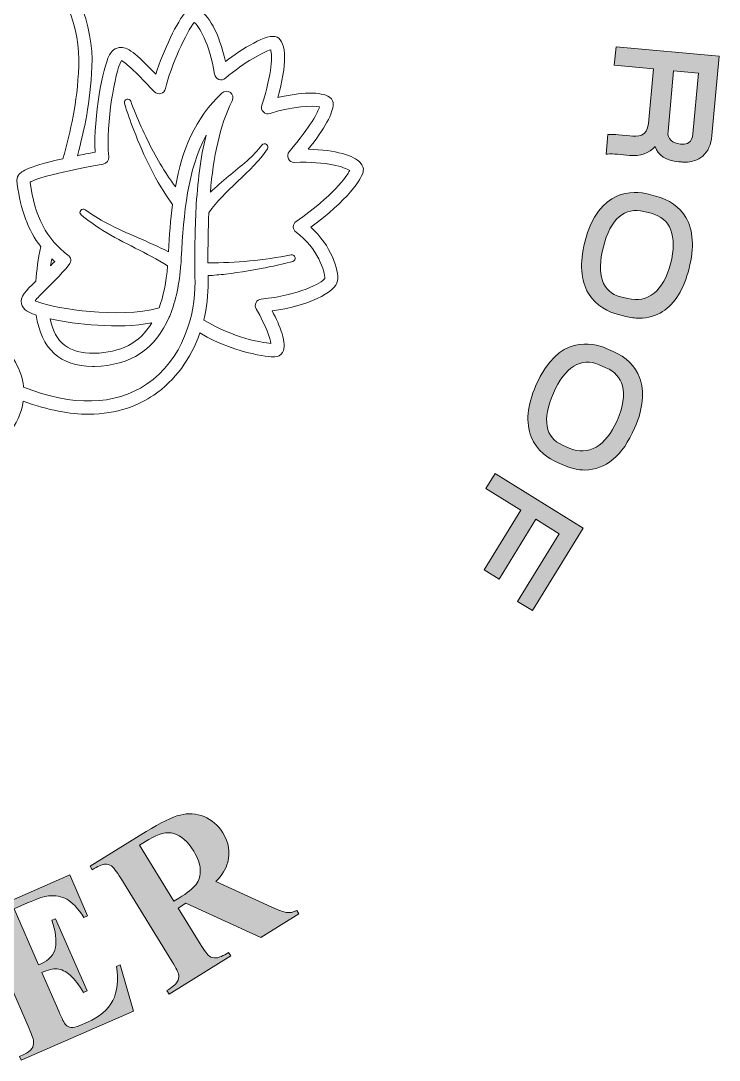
# Model space of a CAD drawing. Extents: x 1745 to 2766, y 1 to 1010.
# Drawn here: x 2446.5 to 2766.1, y 34.7 to 510.3 of the extents above; entities that cross this region are included whole.
import ezdxf

# ---------------------------------------------------------------- set-up
doc = ezdxf.new("R2010")
doc.units = 0
doc.header["$MEASUREMENT"] = 0
doc.layers.add('Layer 5', color=7, linetype='Continuous', lineweight=0)

# ---------------------------------------------------------------- blocks, each defined once
blk = doc.blocks.new('Block_0')
at = {"layer": 'Layer 5', "transparency": 33554687}
h = blk.add_hatch(color=7, dxfattribs=at)
h.dxf.hatch_style = 2
edge = h.paths.add_edge_path()
edge.add_spline(control_points=[(2754.11, 458.63), (2753.93, 456.69), (2753.31, 455.32), (2752.26, 454.56), (2751.47, 453.98), (2750.44, 453.75), (2749.2, 453.86), (2749.2, 453.86), (2748.35, 453.94), (2748.35, 453.94), (2746.57, 454.11), (2745.1, 454.68), (2744.1, 455.62), (2743.01, 456.63), (2742.54, 457.99), (2742.7, 459.68), (2742.7, 459.68), (2745.25, 487.47), (2745.25, 487.47), (2745.25, 487.47), (2756.66, 486.42), (2756.66, 486.42), (2756.66, 486.42), (2754.11, 458.63), (2754.11, 458.63)], knot_values=[0, 0, 0, 0, 1, 1, 1, 2, 2, 2, 3, 3, 3, 4, 4, 4, 5, 5, 5, 6, 6, 6, 7, 7, 7, 8, 8, 8, 8], degree=3, periodic=0)
edge = h.paths.add_edge_path()
edge.add_spline(control_points=[(2718.91, 498.41), (2718.91, 498.41), (2718.13, 489.97), (2718.13, 489.97), (2718.13, 489.97), (2736.01, 488.32), (2736.01, 488.32), (2736.01, 488.32), (2733.72, 463.4), (2733.72, 463.4), (2733.13, 457), (2728.93, 457.38), (2725.23, 457.72), (2725.23, 457.72), (2720.07, 458.2), (2720.07, 458.2), (2718.41, 458.35), (2716.92, 458.4), (2715.65, 458.33), (2715.65, 458.33), (2715.22, 458.3), (2715.22, 458.3), (2715.22, 458.3), (2714.39, 449.3), (2714.39, 449.3), (2714.39, 449.3), (2714.97, 449.33), (2714.97, 449.33), (2716.52, 449.42), (2718.02, 449.39), (2719.55, 449.25), (2719.55, 449.25), (2725.02, 448.75), (2725.02, 448.75), (2729.98, 448.29), (2734.02, 449.7), (2736.79, 452.82), (2738.22, 448.66), (2741.77, 446.38), (2747.6, 445.84), (2747.6, 445.84), (2748.45, 445.76), (2748.45, 445.76), (2749.1, 445.7), (2749.72, 445.67), (2750.33, 445.67), (2753.7, 445.67), (2756.47, 446.59), (2758.57, 448.4), (2761, 450.49), (2762.42, 453.66), (2762.81, 457.83), (2762.81, 457.83), (2766.14, 494.06), (2766.14, 494.06), (2766.14, 494.06), (2718.91, 498.41), (2718.91, 498.41)], knot_values=[0, 0, 0, 0, 1, 1, 1, 2, 2, 2, 3, 3, 3, 4, 4, 4, 5, 5, 5, 6, 6, 6, 7, 7, 7, 8, 8, 8, 9, 9, 9, 10, 10, 10, 11, 11, 11, 12, 12, 12, 13, 13, 13, 14, 14, 14, 15, 15, 15, 16, 16, 16, 17, 17, 17, 18, 18, 18, 19, 19, 19, 19], degree=3, periodic=0)
h = blk.add_hatch(color=7, dxfattribs=at)
h.dxf.hatch_style = 2
edge = h.paths.add_edge_path()
edge.add_spline(control_points=[(2743.87, 399.15), (2740.76, 386.88), (2733.44, 380.93), (2724.31, 383.25), (2724.31, 383.25), (2721.01, 384.08), (2721.01, 384.08), (2712.59, 386.22), (2709.86, 394.12), (2713.11, 406.95), (2716.31, 419.59), (2722.92, 425.32), (2731.7, 423.1), (2731.7, 423.1), (2735, 422.26), (2735, 422.26), (2743.92, 420), (2747.07, 411.79), (2743.87, 399.15)], knot_values=[0, 0, 0, 0, 1, 1, 1, 2, 2, 2, 3, 3, 3, 4, 4, 4, 5, 5, 5, 6, 6, 6, 6], degree=3, periodic=0)
edge = h.paths.add_edge_path()
edge.add_spline(control_points=[(2737, 430.15), (2737, 430.15), (2733.7, 430.98), (2733.7, 430.98), (2727.05, 432.67), (2710.93, 433.9), (2704.64, 409.09), (2702.19, 399.42), (2702.73, 391.52), (2706.24, 385.62), (2709.83, 379.59), (2715.74, 377.02), (2720.06, 375.93), (2720.06, 375.93), (2723.36, 375.09), (2723.36, 375.09), (2725.51, 374.55), (2727.6, 374.28), (2729.62, 374.28), (2733.51, 374.28), (2737.11, 375.29), (2740.24, 377.28), (2745.86, 380.86), (2749.93, 387.5), (2752.34, 397), (2754.77, 406.6), (2754.29, 414.44), (2750.92, 420.3), (2748.12, 425.14), (2743.3, 428.55), (2737, 430.15)], knot_values=[0, 0, 0, 0, 1, 1, 1, 2, 2, 2, 3, 3, 3, 4, 4, 4, 5, 5, 5, 6, 6, 6, 7, 7, 7, 8, 8, 8, 9, 9, 9, 10, 10, 10, 10], degree=3, periodic=0)
h = blk.add_hatch(color=7, dxfattribs=at)
h.dxf.hatch_style = 2
edge = h.paths.add_edge_path()
edge.add_spline(control_points=[(2719.38, 327.35), (2714.34, 315.73), (2706.17, 311.03), (2697.52, 314.78), (2697.52, 314.78), (2694.39, 316.14), (2694.39, 316.14), (2686.43, 319.59), (2685, 327.83), (2690.26, 339.97), (2695.45, 351.94), (2702.89, 356.54), (2711.19, 352.94), (2711.19, 352.94), (2714.32, 351.58), (2714.32, 351.58), (2718.28, 349.87), (2720.81, 347.09), (2721.82, 343.33), (2722.96, 339.09), (2722.14, 333.72), (2719.38, 327.35)], knot_values=[0, 0, 0, 0, 1, 1, 1, 2, 2, 2, 3, 3, 3, 4, 4, 4, 5, 5, 5, 6, 6, 6, 7, 7, 7, 7], degree=3, periodic=0)
edge = h.paths.add_edge_path()
edge.add_spline(control_points=[(2717.56, 359.05), (2717.56, 359.05), (2714.43, 360.4), (2714.43, 360.4), (2708.14, 363.13), (2692.43, 366.93), (2682.24, 343.45), (2678.27, 334.29), (2677.54, 326.4), (2680.07, 320.02), (2682.65, 313.5), (2688.06, 310.01), (2692.15, 308.24), (2692.15, 308.24), (2695.28, 306.89), (2695.28, 306.89), (2698.51, 305.48), (2701.66, 304.79), (2704.67, 304.79), (2713.97, 304.79), (2721.98, 311.38), (2727.39, 323.87), (2731.33, 332.96), (2732.12, 340.77), (2729.72, 347.1), (2727.73, 352.33), (2723.53, 356.46), (2717.56, 359.05)], knot_values=[0, 0, 0, 0, 1, 1, 1, 2, 2, 2, 3, 3, 3, 4, 4, 4, 5, 5, 5, 6, 6, 6, 7, 7, 7, 8, 8, 8, 9, 9, 9, 9], degree=3, periodic=0)
h = blk.add_hatch(color=7, dxfattribs=at)
h.dxf.hatch_style = 2
h.paths.add_polyline_path([(2663.57, 303.12), (2659.37, 296.31), (2675.38, 286.45), (2658.53, 259.11), (2665.37, 254.89), (2682.22, 282.23), (2692.9, 275.64), (2673.81, 244.69), (2680.66, 240.47), (2703.94, 278.23), (2664, 302.86)])
h = blk.add_hatch(color=7, dxfattribs=at)
h.dxf.hatch_style = 2
edge = h.paths.add_edge_path()
edge.add_spline(control_points=[(2526.67, 115.21), (2525.25, 113.32), (2522.66, 111.21), (2518.88, 108.88), (2518.88, 108.88), (2516.56, 107.45), (2516.56, 107.45), (2516.56, 107.45), (2500.74, 133.09), (2500.74, 133.09), (2500.74, 133.09), (2505.1, 135.78), (2505.1, 135.78), (2509.47, 138.47), (2513.3, 139.37), (2516.58, 138.45), (2519.86, 137.54), (2522.88, 134.85), (2525.63, 130.39), (2527.53, 127.31), (2528.54, 124.48), (2528.64, 121.91), (2528.75, 119.33), (2528.1, 117.1), (2526.67, 115.21)], knot_values=[0, 0, 0, 0, 1, 1, 1, 2, 2, 2, 3, 3, 3, 4, 4, 4, 5, 5, 5, 6, 6, 6, 7, 7, 7, 8, 8, 8, 8], degree=3, periodic=0)
edge = h.paths.add_edge_path()
edge.add_spline(control_points=[(2567.96, 102.33), (2566.84, 102.51), (2564.62, 103.34), (2561.3, 104.83), (2561.3, 104.83), (2535.8, 116.46), (2535.8, 116.46), (2538.62, 119.43), (2540.41, 122.38), (2541.18, 125.32), (2542.38, 129.95), (2541.64, 134.42), (2538.98, 138.74), (2536.79, 142.28), (2533.91, 144.76), (2530.33, 146.19), (2526.75, 147.62), (2523.11, 147.87), (2519.41, 146.93), (2515.71, 146), (2510.53, 143.48), (2503.85, 139.36), (2503.85, 139.36), (2478.19, 123.53), (2478.19, 123.53), (2478.19, 123.53), (2479.18, 121.93), (2479.18, 121.93), (2481.7, 123.49), (2483.58, 124.31), (2484.8, 124.39), (2486.03, 124.47), (2487.08, 124.21), (2487.95, 123.62), (2488.82, 123.02), (2490.23, 121.14), (2492.19, 117.98), (2492.19, 117.98), (2515.62, 79.99), (2515.62, 79.99), (2517.58, 76.82), (2518.62, 74.72), (2518.75, 73.69), (2518.88, 72.66), (2518.65, 71.61), (2518.05, 70.55), (2517.45, 69.48), (2515.87, 68.16), (2513.32, 66.59), (2513.32, 66.59), (2514.31, 64.99), (2514.31, 64.99), (2514.31, 64.99), (2542.57, 82.43), (2542.57, 82.43), (2542.57, 82.43), (2541.58, 84.03), (2541.58, 84.03), (2539.06, 82.47), (2537.18, 81.65), (2535.96, 81.57), (2534.73, 81.49), (2533.69, 81.75), (2532.81, 82.34), (2531.94, 82.93), (2530.53, 84.81), (2528.57, 87.98), (2528.57, 87.98), (2518.45, 104.38), (2518.45, 104.38), (2518.45, 104.38), (2522.08, 106.62), (2522.08, 106.62), (2522.08, 106.62), (2556.33, 90.92), (2556.33, 90.92), (2556.33, 90.92), (2573.72, 101.65), (2573.72, 101.65), (2573.72, 101.65), (2572.74, 103.25), (2572.74, 103.25), (2571.22, 102.43), (2569.63, 102.12), (2567.96, 102.33)], knot_values=[0, 0, 0, 0, 1, 1, 1, 2, 2, 2, 3, 3, 3, 4, 4, 4, 5, 5, 5, 6, 6, 6, 7, 7, 7, 8, 8, 8, 9, 9, 9, 10, 10, 10, 11, 11, 11, 12, 12, 12, 13, 13, 13, 14, 14, 14, 15, 15, 15, 16, 16, 16, 17, 17, 17, 18, 18, 18, 19, 19, 19, 20, 20, 20, 21, 21, 21, 22, 22, 22, 23, 23, 23, 24, 24, 24, 25, 25, 25, 26, 26, 26, 27, 27, 27, 28, 28, 28, 28], degree=3, periodic=0)
h = blk.add_hatch(color=7, dxfattribs=at)
h.dxf.hatch_style = 2
edge = h.paths.add_edge_path()
edge.add_spline(control_points=[(2490.35, 77.64), (2491.32, 71.43), (2490.72, 66.22), (2488.56, 62.04), (2486.4, 57.85), (2482.54, 54.55), (2476.98, 52.13), (2476.98, 52.13), (2473.43, 50.58), (2473.43, 50.58), (2471.73, 49.84), (2470.4, 49.55), (2469.42, 49.72), (2468.45, 49.88), (2467.65, 50.29), (2467.03, 50.95), (2466.42, 51.6), (2465.35, 53.67), (2463.84, 57.14), (2463.84, 57.14), (2456.11, 74.9), (2456.11, 74.9), (2458.94, 76.14), (2461.28, 76.68), (2463.11, 76.54), (2464.95, 76.4), (2466.93, 75.43), (2469.06, 73.63), (2471.18, 71.82), (2473.2, 69.2), (2475.12, 65.76), (2475.12, 65.76), (2476.79, 66.48), (2476.79, 66.48), (2476.79, 66.48), (2462.41, 99.5), (2462.41, 99.5), (2462.41, 99.5), (2460.74, 98.77), (2460.74, 98.77), (2462.41, 93.67), (2462.94, 89.5), (2462.33, 86.25), (2461.73, 83), (2459.54, 80.55), (2455.77, 78.91), (2455.77, 78.91), (2454.59, 78.39), (2454.59, 78.39), (2454.59, 78.39), (2443.41, 104.06), (2443.41, 104.06), (2443.41, 104.06), (2449.55, 106.73), (2449.55, 106.73), (2454.05, 108.7), (2457.24, 109.75), (2459.13, 109.91), (2462.34, 110.2), (2465.14, 109.69), (2467.54, 108.38), (2469.94, 107.06), (2472.56, 104.31), (2475.39, 100.12), (2475.39, 100.12), (2477.06, 100.85), (2477.06, 100.85), (2477.06, 100.85), (2468.94, 119.5), (2468.94, 119.5), (2468.94, 119.5), (2419.14, 97.81), (2419.14, 97.81), (2419.14, 97.81), (2419.89, 96.09), (2419.89, 96.09), (2419.89, 96.09), (2421.87, 96.95), (2421.87, 96.95), (2423.8, 97.79), (2425.51, 98.02), (2427, 97.63), (2428.04, 97.39), (2428.95, 96.79), (2429.71, 95.83), (2430.14, 95.24), (2430.98, 93.52), (2432.22, 90.67), (2432.22, 90.67), (2450.29, 49.19), (2450.29, 49.19), (2451.67, 46.03), (2452.36, 44), (2452.36, 43.12), (2452.41, 41.88), (2452.15, 40.89), (2451.58, 40.12), (2450.81, 39.01), (2449.56, 38.08), (2447.83, 37.33), (2447.83, 37.33), (2445.86, 36.47), (2445.86, 36.47), (2445.86, 36.47), (2446.61, 34.75), (2446.61, 34.75), (2446.61, 34.75), (2498.03, 57.14), (2498.03, 57.14), (2498.03, 57.14), (2491.97, 78.35), (2491.97, 78.35), (2491.97, 78.35), (2490.35, 77.64), (2490.35, 77.64)], knot_values=[0, 0, 0, 0, 1, 1, 1, 2, 2, 2, 3, 3, 3, 4, 4, 4, 5, 5, 5, 6, 6, 6, 7, 7, 7, 8, 8, 8, 9, 9, 9, 10, 10, 10, 11, 11, 11, 12, 12, 12, 13, 13, 13, 14, 14, 14, 15, 15, 15, 16, 16, 16, 17, 17, 17, 18, 18, 18, 19, 19, 19, 20, 20, 20, 21, 21, 21, 22, 22, 22, 23, 23, 23, 24, 24, 24, 25, 25, 25, 26, 26, 26, 27, 27, 27, 28, 28, 28, 29, 29, 29, 30, 30, 30, 31, 31, 31, 32, 32, 32, 33, 33, 33, 34, 34, 34, 35, 35, 35, 36, 36, 36, 37, 37, 37, 38, 38, 38, 38], degree=3, periodic=0)
at = {"layer": 'Layer 5'}
blk.add_lwpolyline([(2663.57, 303.12), (2659.37, 296.31), (2675.38, 286.45), (2658.53, 259.11), (2665.37, 254.89), (2682.22, 282.23), (2692.9, 275.64), (2673.81, 244.69), (2680.66, 240.47), (2703.94, 278.23), (2664, 302.86)], close=True, dxfattribs=at)
for points, knots in [([(2578.03, 451.55), (2585.62, 461.12), (2589.46, 468.07), (2589.46, 472.27), (2589.46, 472.99), (2589.24, 474.36), (2587.74, 475.44), (2584.27, 477.95), (2574.34, 477.73), (2564.12, 475.17), (2568.3, 489.97), (2568.24, 500.58), (2563.78, 502.82), (2559.49, 504.96), (2547.41, 497.19), (2540.15, 491.74), (2537.29, 504.45), (2532.24, 513.95), (2527.26, 515.54), (2525.33, 516.16), (2523.4, 515.69), (2521.97, 514.27), (2518.28, 510.58), (2511.62, 496.43), (2508.29, 485.85), (2499.03, 495.47), (2495.26, 498.63), (2491.54, 498.1), (2488.69, 497.71), (2487.37, 495.2), (2486.93, 494.37), (2484.1, 488.99), (2479.65, 466.92), (2480.52, 450.2), (2477.56, 449.64), (2474.85, 449.12), (2472.37, 448.61), (2475.69, 460.91), (2478.22, 472.51), (2479.04, 489.25), (2479.96, 508.22), (2471.24, 529.82), (2456.82, 544.28), (2448.14, 552.97), (2433.5, 563.14), (2413.02, 562.18), (2373.56, 560.33), (2338.42, 519.96), (2312.76, 490.47), (2312.76, 490.47), (2312.43, 490.09), (2312.43, 490.09), (2309.14, 486.31), (2305.9, 483.66), (2302.84, 481.82), (2302.84, 481.82), (2302.84, 481.82), (2302.83, 481.82), (2296.11, 477.78), (2290.29, 477.69), (2286.82, 478.22), (2283.34, 478.74), (2280.08, 480.29), (2277.21, 482.47), (2277.14, 482.54), (2277.06, 482.59), (2276.98, 482.65), (2271.47, 486.93), (2267.46, 493.53), (2266.22, 499.65), (2271.94, 506.54), (2277.7, 513.01), (2283.48, 518.98), (2292.84, 512.31), (2304.35, 508.33), (2315.88, 510.92), (2330.38, 514.15), (2341.73, 527.17), (2344.2, 541.55), (2346.62, 557.49), (2338.02, 572.62), (2326.14, 582.79), (2326.18, 582.84), (2326.23, 582.88), (2326.26, 582.93), (2351.76, 625.05), (2363.72, 664.28), (2362.37, 701.84), (2362.43, 702.75), (2362.47, 703.67), (2362.49, 704.62), (2362.5, 705.11), (2362.37, 705.57), (2362.17, 705.98), (2361.43, 717.96), (2359.34, 729.76), (2355.88, 741.43), (2343.73, 782.44), (2318.44, 811.09), (2284.53, 824.24), (2284.36, 824.33), (2284.19, 824.42), (2284.02, 824.5), (2283.78, 824.61), (2283.52, 824.67), (2283.27, 824.72), (2274.14, 828.13), (2264.4, 830.44), (2254.13, 831.58), (2253.84, 831.65), (2253.55, 831.69), (2253.26, 831.67), (2244.67, 832.57), (2235.71, 832.64), (2226.43, 831.86), (2218.15, 839.36), (2208.36, 844.97), (2196.53, 849.07), (2179.82, 854.85), (2174.62, 856.01), (2172.31, 852.54), (2170.16, 849.32), (2173.68, 845.35), (2175.58, 843.22), (2178.3, 840.16), (2180.21, 835.94), (2182.22, 831.47), (2185.49, 824.22), (2189.15, 816.12), (2197.34, 810.29), (2192.61, 805.77), (2188.43, 801.86), (2184.67, 798.35), (2167.47, 782.28), (2160.36, 775.62), (2159.16, 764.42), (2158.2, 755.37), (2155.24, 752.66), (2144.26, 742.6), (2141.36, 739.95), (2138.08, 736.94), (2134.17, 733.21), (2130.78, 729.97), (2127.64, 727.08), (2124.86, 724.54), (2111.57, 712.33), (2104.25, 705.61), (2106.01, 693.13), (2106.52, 689.49), (2107.37, 686.26), (2108.46, 683.4), (2108.48, 683.34), (2108.5, 683.29), (2108.52, 683.24), (2112.01, 674.14), (2117.94, 669), (2123.29, 667.83), (2126.72, 667.07), (2126.89, 666.89), (2128.45, 665.21), (2128.59, 665.07), (2128.73, 664.92), (2128.88, 664.76), (2129.44, 663.82), (2130.34, 662.87), (2131.67, 662.01), (2131.95, 661.75), (2132.25, 661.49), (2132.57, 661.21), (2135.51, 658.64), (2138.31, 657.39), (2141.11, 657.39), (2141.45, 657.39), (2141.79, 657.41), (2142.13, 657.44), (2146.81, 657.95), (2150.32, 662), (2152.54, 665.01), (2153.96, 666.92), (2155.39, 668.62), (2156.72, 670.08), (2157.15, 667.49), (2158.08, 664.98), (2159.07, 662.73), (2160.89, 658.53), (2162.59, 654.66), (2163.91, 650.47), (2164.82, 647.51), (2165.13, 644.39), (2164.85, 641.3), (2164.5, 637.83), (2163.48, 634.26), (2161.8, 631.21), (2160.73, 629.63), (2161.5, 627.35), (2163.36, 626.82), (2164.84, 626.37), (2166.3, 625.87), (2167.81, 625.47), (2170.05, 624.94), (2172.57, 624.5), (2174.86, 624.37), (2174.86, 624.37), (2177.31, 624.37), (2177.31, 624.37), (2178.49, 624.34), (2179.82, 624.65), (2181.02, 624.77), (2190.08, 626.5), (2196.48, 634.25), (2197.65, 643.18), (2197.76, 644.02), (2197.81, 644.86), (2197.83, 645.69), (2199.46, 641.19), (2200.69, 636.51), (2201.84, 631.82), (2195.68, 627.26), (2188.15, 622.49), (2179.82, 617.22), (2148.32, 597.3), (2105.53, 570.23), (2090.38, 521.85), (2088.54, 523.51), (2086.67, 525.14), (2084.75, 526.67), (2070.05, 538.02), (2050.95, 540.66), (2034.21, 532.1), (2024.85, 527.13), (2016.89, 519.55), (2011.07, 510.75), (2007.3, 504.81), (2004.43, 498.66), (2001.54, 492.56), (1993.25, 475.13), (1984.94, 455.05), (1975.73, 438.12), (1969.44, 427.03), (1962.1, 415.45), (1951.12, 408.82), (1939.97, 402.07), (1926.42, 403.77), (1914.06, 406.44), (1913.31, 406.62), (1912.49, 406.5), (1911.79, 406.05), (1910.4, 405.17), (1909.99, 403.32), (1910.88, 401.93), (1912.62, 399.16), (1914.43, 396.41), (1916.48, 393.77), (1920.7, 388.38), (1925.98, 383.25), (1932.79, 381.14), (1934.4, 380.63), (1936.03, 380.3), (1937.66, 380.1), (1934.58, 375.29), (1932.04, 369.59), (1938.46, 366.51), (1941.78, 364.93), (1945.8, 366.85), (1948.79, 368.26), (1953.66, 370.73), (1958.2, 373.89), (1962.23, 377.59), (1961.47, 373.62), (1961.53, 369.41), (1962.18, 365.56), (1962.44, 363.5), (1964.79, 362.23), (1966.66, 363.15), (1985.33, 371.88), (2001.48, 392.08), (2005.4, 413.14), (2005.91, 411.69), (2006.49, 410.26), (2007.13, 408.86), (2012.16, 397.77), (2021.32, 388.72), (2032.31, 383.54), (2037.78, 380.92), (2043.66, 379.23), (2049.61, 378.38), (2050.54, 378.25), (2051.54, 378.56), (2052.23, 379.3), (2053.41, 380.55), (2053.27, 382.55), (2051.96, 383.65), (2045.16, 389.5), (2041.27, 397.65), (2039.25, 406.26), (2049.64, 394.17), (2065.4, 389.27), (2081.16, 388.91), (2082.7, 384.16), (2087.26, 372.24), (2097.63, 358.42), (2108.49, 343.97), (2127.86, 324.93), (2160.12, 312.23), (2160.15, 312.22), (2160.18, 312.2), (2160.21, 312.19), (2163.88, 310.75), (2167.71, 309.38), (2171.72, 308.12), (2189.68, 302.46), (2207.92, 300.2), (2225.64, 300.2), (2279.72, 300.2), (2329, 321.22), (2350.92, 330.57), (2352.11, 331.07), (2353.22, 331.55), (2354.26, 331.99), (2381.08, 343.33), (2406.23, 344.61), (2420.81, 342.02), (2434.09, 339.67), (2435.17, 323.51), (2435.21, 322.83), (2435.28, 321.61), (2436.08, 320.55), (2437.24, 320.15), (2438.4, 319.75), (2439.68, 320.11), (2440.48, 321.04), (2444.44, 325.64), (2446.86, 330.89), (2447.62, 336.33), (2459.08, 332.02), (2468.99, 330.33), (2477.47, 330.33), (2490.8, 330.33), (2500.61, 334.48), (2507.36, 339.07), (2517.01, 345.61), (2524.32, 355.69), (2528.44, 367.48), (2546.71, 356.86), (2562.53, 356.54), (2562.69, 356.54), (2564.21, 356.54), (2565.52, 357.3), (2566.29, 358.62), (2568.52, 362.46), (2564.97, 371), (2561.57, 377.55), (2577.41, 379.85), (2590.67, 385.84), (2591.48, 391.4), (2592.17, 396.1), (2588.54, 407.55), (2579.18, 415.89), (2595.98, 428.08), (2602.89, 438.14), (2603.25, 441.81), (2603.34, 442.71), (2603.17, 444.07), (2601.85, 445.48), (2599.03, 448.47), (2590.76, 451.26), (2578.03, 451.55)], [0, 0, 0, 0, 1, 1, 1, 2, 2, 2, 3, 3, 3, 4, 4, 4, 5, 5, 5, 6, 6, 6, 7, 7, 7, 8, 8, 8, 9, 9, 9, 10, 10, 10, 11, 11, 11, 12, 12, 12, 13, 13, 13, 14, 14, 14, 15, 15, 15, 16, 16, 16, 17, 17, 17, 18, 18, 18, 19, 19, 19, 20, 20, 20, 21, 21, 21, 22, 22, 22, 23, 23, 23, 24, 24, 24, 25, 25, 25, 26, 26, 26, 27, 27, 27, 28, 28, 28, 29, 29, 29, 30, 30, 30, 31, 31, 31, 32, 32, 32, 33, 33, 33, 34, 34, 34, 35, 35, 35, 36, 36, 36, 37, 37, 37, 38, 38, 38, 39, 39, 39, 40, 40, 40, 41, 41, 41, 42, 42, 42, 43, 43, 43, 44, 44, 44, 45, 45, 45, 46, 46, 46, 47, 47, 47, 48, 48, 48, 49, 49, 49, 50, 50, 50, 51, 51, 51, 52, 52, 52, 53, 53, 53, 54, 54, 54, 55, 55, 55, 56, 56, 56, 57, 57, 57, 58, 58, 58, 59, 59, 59, 60, 60, 60, 61, 61, 61, 62, 62, 62, 63, 63, 63, 64, 64, 64, 65, 65, 65, 66, 66, 66, 67, 67, 67, 68, 68, 68, 69, 69, 69, 70, 70, 70, 71, 71, 71, 72, 72, 72, 73, 73, 73, 74, 74, 74, 75, 75, 75, 76, 76, 76, 77, 77, 77, 78, 78, 78, 79, 79, 79, 80, 80, 80, 81, 81, 81, 82, 82, 82, 83, 83, 83, 84, 84, 84, 85, 85, 85, 86, 86, 86, 87, 87, 87, 88, 88, 88, 89, 89, 89, 90, 90, 90, 91, 91, 91, 92, 92, 92, 93, 93, 93, 94, 94, 94, 95, 95, 95, 96, 96, 96, 97, 97, 97, 98, 98, 98, 99, 99, 99, 100, 100, 100, 101, 101, 101, 102, 102, 102, 103, 103, 103, 104, 104, 104, 105, 105, 105, 106, 106, 106, 107, 107, 107, 108, 108, 108, 109, 109, 109, 110, 110, 110, 111, 111, 111, 112, 112, 112, 113, 113, 113, 114, 114, 114, 115, 115, 115, 116, 116, 116, 117, 117, 117, 118, 118, 118, 119, 119, 119, 120, 120, 120, 121, 121, 121, 122, 122, 122, 122]), ([(2526.68, 424.17), (2526.57, 423.77), (2526.56, 423.39), (2526.62, 423.02), (2526.08, 412.54), (2526.05, 401.7), (2526.21, 390.94), (2526.44, 375.7), (2520.72, 355.37), (2504, 344.03), (2489.57, 334.25), (2470.15, 333.81), (2447.74, 342.71), (2447.68, 343.27), (2447.61, 343.82), (2447.52, 344.38), (2446.22, 352.21), (2441.48, 359.41), (2435.13, 363.15), (2430.19, 366.06), (2425.81, 367.04), (2422.92, 367.69), (2421.96, 367.9), (2420.81, 368.15), (2420.23, 368.38), (2420.77, 372.23), (2427.82, 380.67), (2434.13, 382.57), (2435.25, 382.91), (2436.07, 383.86), (2436.24, 385.01), (2436.4, 386.16), (2435.89, 387.31), (2434.92, 387.95), (2429.42, 391.59), (2422, 392.73), (2414.34, 390.57), (2415.93, 410.92), (2423.5, 439.64), (2430.23, 455.51), (2434.46, 465.46), (2432.67, 476.42), (2425.89, 482.15), (2420.31, 486.87), (2412.75, 486.99), (2405.67, 482.47), (2395.32, 475.87), (2387.73, 461.15), (2377.24, 440.79), (2371.91, 430.45), (2365.88, 418.75), (2358.5, 406.29), (2356.11, 403.86), (2354.29, 400.16), (2352.84, 397.85), (2350.93, 394.25), (2348.62, 390.9), (2346, 387.74), (2338.64, 378.68), (2329.15, 371.35), (2318.56, 366.66), (2316.48, 378.22), (2310.23, 415.37), (2308.17, 454.03), (2312.84, 457.04), (2316.88, 460.59), (2320.7, 464.26), (2328.07, 471.32), (2337.57, 482.17), (2344.5, 489.78), (2360.03, 506.33), (2375.21, 524.22), (2395.54, 534.87), (2400.54, 537.45), (2405.84, 539.47), (2411.36, 540.57), (2412.14, 540.73), (2412.67, 541.46), (2412.56, 542.26), (2412.44, 543.08), (2411.68, 543.65), (2410.86, 543.53), (2404.96, 542.69), (2399.23, 540.88), (2393.82, 538.45), (2372.44, 528.43), (2355.62, 511.1), (2340.06, 493.81), (2330.14, 483.26), (2319.71, 470), (2307.84, 461.17), (2307.63, 466.7), (2307.51, 472.22), (2307.51, 477.68), (2310.58, 479.74), (2313.77, 482.49), (2316.95, 486.15), (2316.95, 486.15), (2317.29, 486.54), (2317.29, 486.54), (2342.24, 515.2), (2376.41, 554.46), (2413.3, 556.18), (2431.62, 557.03), (2444.75, 547.87), (2452.57, 540.04), (2465.85, 526.73), (2473.89, 506.91), (2473.04, 489.54), (2472.19, 472.06), (2469.38, 460.3), (2465.77, 447.21), (2447.85, 443.2), (2446.31, 440.98), (2445.4, 439.66), (2444.77, 438.74), (2444.53, 437.68), (2444.72, 436.65), (2444.76, 436.43), (2444.8, 436.06), (2444.86, 435.57), (2446.3, 423.96), (2449.89, 414.39), (2455.57, 406.99), (2454.45, 401.27), (2453.68, 395.97), (2453.3, 391.21), (2448.64, 386.63), (2446.08, 384.1), (2446.83, 380.8), (2447.45, 378.06), (2450.21, 376.77), (2452.83, 375.88), (2453.05, 375.8), (2453.29, 375.72), (2453.53, 375.65), (2455.69, 360.29), (2464.55, 352.19), (2479.31, 352.19), (2479.6, 352.19), (2479.9, 352.19), (2480.19, 352.2), (2496.7, 352.55), (2508.13, 360.13), (2514.41, 374.79), (2514.59, 375.07), (2514.71, 375.37), (2514.79, 375.69), (2517.4, 382.12), (2519.06, 389.86), (2519.75, 398.9), (2519.88, 399.35), (2519.92, 399.82), (2519.84, 400.29), (2519.87, 400.8), (2519.91, 401.3), (2519.93, 401.82), (2521, 422.36), (2522.82, 442.12), (2531.26, 457.98), (2528.7, 447.64), (2527.34, 436.15), (2526.68, 424.17)], [0, 0, 0, 0, 1, 1, 1, 2, 2, 2, 3, 3, 3, 4, 4, 4, 5, 5, 5, 6, 6, 6, 7, 7, 7, 8, 8, 8, 9, 9, 9, 10, 10, 10, 11, 11, 11, 12, 12, 12, 13, 13, 13, 14, 14, 14, 15, 15, 15, 16, 16, 16, 17, 17, 17, 18, 18, 18, 19, 19, 19, 20, 20, 20, 21, 21, 21, 22, 22, 22, 23, 23, 23, 24, 24, 24, 25, 25, 25, 26, 26, 26, 27, 27, 27, 28, 28, 28, 29, 29, 29, 30, 30, 30, 31, 31, 31, 32, 32, 32, 33, 33, 33, 34, 34, 34, 35, 35, 35, 36, 36, 36, 37, 37, 37, 38, 38, 38, 39, 39, 39, 40, 40, 40, 41, 41, 41, 42, 42, 42, 43, 43, 43, 44, 44, 44, 45, 45, 45, 46, 46, 46, 47, 47, 47, 48, 48, 48, 49, 49, 49, 50, 50, 50, 51, 51, 51, 52, 52, 52, 53, 53, 53, 54, 54, 54, 54]), ([(2572.49, 418.5), (2571.69, 417.95), (2571.2, 417.04), (2571.2, 416.06), (2571.19, 415.08), (2571.66, 414.16), (2572.46, 413.59), (2582.5, 406.45), (2585.79, 395.37), (2585.56, 392.44), (2584.27, 390.4), (2573.85, 384.66), (2556.52, 382.98), (2555.51, 382.88), (2554.62, 382.28), (2554.15, 381.37), (2553.68, 380.47), (2553.7, 379.39), (2554.21, 378.5), (2558.83, 370.42), (2560.58, 365.1), (2560.95, 362.67), (2556.48, 363.12), (2543.98, 365.09), (2530.21, 373.42), (2531.6, 379.05), (2532.3, 384.98), (2532.21, 391.03), (2532.19, 391.92), (2532.18, 392.82), (2532.17, 393.71), (2534.85, 393.89), (2537.53, 394.11), (2540.19, 394.43), (2547.12, 395.21), (2553.99, 396.38), (2560.81, 397.83), (2564.22, 398.56), (2567.58, 399.34), (2570.97, 400.26), (2571.72, 400.47), (2572.2, 401.22), (2572.05, 402), (2571.89, 402.82), (2571.08, 403.35), (2570.26, 403.18), (2557.72, 400.83), (2544.89, 399.5), (2532.12, 399.55), (2532.1, 407.29), (2532.21, 415.01), (2532.59, 422.51), (2536.09, 427.64), (2540.78, 432.09), (2545.32, 436.44), (2550.28, 441.23), (2555.51, 445.85), (2559.33, 451.75), (2559.75, 452.4), (2559.6, 453.28), (2558.97, 453.76), (2558.29, 454.26), (2557.34, 454.11), (2556.85, 453.43), (2554.92, 450.84), (2552.55, 448.53), (2550.07, 446.31), (2544.57, 441.39), (2538.56, 437.03), (2533.23, 431.91), (2534.6, 447.8), (2537.5, 462.36), (2543.26, 473.73), (2543.92, 475.02), (2543.55, 476.61), (2542.38, 477.48), (2541.22, 478.35), (2539.6, 478.27), (2538.54, 477.28), (2526.15, 465.73), (2520.26, 450.84), (2517.21, 434.35), (2515.98, 436.01), (2514.79, 437.72), (2513.64, 439.47), (2509.06, 446.54), (2505.12, 454.06), (2501.64, 461.75), (2499.91, 465.61), (2498.25, 469.55), (2496.81, 473.5), (2496.55, 474.25), (2495.73, 474.68), (2494.96, 474.45), (2494.16, 474.21), (2493.71, 473.37), (2493.95, 472.58), (2495.21, 468.4), (2496.64, 464.35), (2498.18, 460.31), (2502.8, 448.35), (2508.34, 436.7), (2515.95, 426.3), (2515.02, 419.27), (2514.48, 412), (2514.08, 404.63), (2504.87, 409.4), (2495, 412.82), (2485.89, 417.67), (2482.45, 419.53), (2479.13, 421.63), (2475.91, 423.89), (2475.26, 424.34), (2474.38, 424.21), (2473.88, 423.59), (2473.36, 422.95), (2473.47, 422), (2474.11, 421.48), (2477.26, 418.97), (2480.55, 416.59), (2483.99, 414.43), (2493.63, 408.47), (2504.16, 404.25), (2513.66, 398.16), (2513.03, 390.66), (2511.73, 384.25), (2509.74, 378.92), (2490.7, 373.93), (2463.26, 378.65), (2454.77, 381.55), (2453.95, 381.84), (2453.4, 382.07), (2453.05, 382.25), (2453.86, 383.36), (2455.8, 385.26), (2457.55, 386.98), (2460.4, 389.79), (2464.31, 393.63), (2468.62, 398.77), (2469.16, 399.41), (2469.41, 400.25), (2469.3, 401.07), (2469.2, 401.9), (2468.75, 402.65), (2468.07, 403.14), (2458.49, 410), (2452.69, 421.16), (2450.82, 436.3), (2450.81, 436.38), (2450.8, 436.46), (2450.79, 436.53), (2452.61, 437.61), (2459.37, 440.26), (2484.25, 444.78), (2485.77, 445.06), (2486.84, 446.46), (2486.7, 448.01), (2485.22, 463.95), (2489.88, 487.09), (2492.24, 491.58), (2492.36, 491.8), (2492.46, 491.96), (2492.54, 492.08), (2495, 491.16), (2502.54, 483.21), (2507.6, 477.87), (2508.37, 477.07), (2509.52, 476.75), (2510.58, 477.05), (2511.65, 477.35), (2512.47, 478.21), (2512.71, 479.29), (2514.9, 489.27), (2522.58, 505.68), (2525.84, 509.61), (2527.88, 508.16), (2532.75, 500.29), (2535.2, 485.83), (2535.38, 484.77), (2536.11, 483.88), (2537.13, 483.51), (2538.14, 483.14), (2539.27, 483.34), (2540.1, 484.04), (2548.88, 491.5), (2557.67, 496.05), (2560.88, 497.04), (2561.49, 494.55), (2561.78, 486.9), (2556.78, 471.67), (2556.42, 470.6), (2556.7, 469.41), (2557.51, 468.61), (2558.31, 467.81), (2559.5, 467.53), (2560.57, 467.89), (2571.26, 471.45), (2579.97, 471.52), (2583.18, 470.89), (2582.42, 468.45), (2579.61, 462.54), (2569.35, 450.44), (2568.58, 449.53), (2568.42, 448.25), (2568.94, 447.18), (2569.46, 446.11), (2570.57, 445.47), (2571.76, 445.5), (2586.77, 446.11), (2594.82, 443.31), (2597, 441.78), (2595.64, 439.04), (2589.41, 430.17), (2572.49, 418.5)], [0, 0, 0, 0, 1, 1, 1, 2, 2, 2, 3, 3, 3, 4, 4, 4, 5, 5, 5, 6, 6, 6, 7, 7, 7, 8, 8, 8, 9, 9, 9, 10, 10, 10, 11, 11, 11, 12, 12, 12, 13, 13, 13, 14, 14, 14, 15, 15, 15, 16, 16, 16, 17, 17, 17, 18, 18, 18, 19, 19, 19, 20, 20, 20, 21, 21, 21, 22, 22, 22, 23, 23, 23, 24, 24, 24, 25, 25, 25, 26, 26, 26, 27, 27, 27, 28, 28, 28, 29, 29, 29, 30, 30, 30, 31, 31, 31, 32, 32, 32, 33, 33, 33, 34, 34, 34, 35, 35, 35, 36, 36, 36, 37, 37, 37, 38, 38, 38, 39, 39, 39, 40, 40, 40, 41, 41, 41, 42, 42, 42, 43, 43, 43, 44, 44, 44, 45, 45, 45, 46, 46, 46, 47, 47, 47, 48, 48, 48, 49, 49, 49, 50, 50, 50, 51, 51, 51, 52, 52, 52, 53, 53, 53, 54, 54, 54, 55, 55, 55, 56, 56, 56, 57, 57, 57, 58, 58, 58, 59, 59, 59, 60, 60, 60, 61, 61, 61, 62, 62, 62, 63, 63, 63, 64, 64, 64, 65, 65, 65, 66, 66, 66, 67, 67, 67, 68, 68, 68, 69, 69, 69, 70, 70, 70, 71, 71, 71, 71]), ([(2718.91, 498.41), (2718.91, 498.41), (2718.13, 489.97), (2718.13, 489.97), (2718.13, 489.97), (2736.01, 488.32), (2736.01, 488.32), (2736.01, 488.32), (2733.72, 463.4), (2733.72, 463.4), (2733.13, 457), (2728.93, 457.38), (2725.23, 457.72), (2725.23, 457.72), (2720.07, 458.2), (2720.07, 458.2), (2718.41, 458.35), (2716.92, 458.4), (2715.65, 458.33), (2715.65, 458.33), (2715.22, 458.3), (2715.22, 458.3), (2715.22, 458.3), (2714.39, 449.3), (2714.39, 449.3), (2714.39, 449.3), (2714.97, 449.33), (2714.97, 449.33), (2716.52, 449.42), (2718.02, 449.39), (2719.55, 449.25), (2719.55, 449.25), (2725.02, 448.75), (2725.02, 448.75), (2729.98, 448.29), (2734.02, 449.7), (2736.79, 452.82), (2738.22, 448.66), (2741.77, 446.38), (2747.6, 445.84), (2747.6, 445.84), (2748.45, 445.76), (2748.45, 445.76), (2749.1, 445.7), (2749.72, 445.67), (2750.33, 445.67), (2753.7, 445.67), (2756.47, 446.59), (2758.57, 448.4), (2761, 450.49), (2762.42, 453.66), (2762.81, 457.83), (2762.81, 457.83), (2766.14, 494.06), (2766.14, 494.06), (2766.14, 494.06), (2718.91, 498.41), (2718.91, 498.41)], [0, 0, 0, 0, 1, 1, 1, 2, 2, 2, 3, 3, 3, 4, 4, 4, 5, 5, 5, 6, 6, 6, 7, 7, 7, 8, 8, 8, 9, 9, 9, 10, 10, 10, 11, 11, 11, 12, 12, 12, 13, 13, 13, 14, 14, 14, 15, 15, 15, 16, 16, 16, 17, 17, 17, 18, 18, 18, 19, 19, 19, 19]), ([(2754.11, 458.63), (2753.93, 456.69), (2753.31, 455.32), (2752.26, 454.56), (2751.47, 453.98), (2750.44, 453.75), (2749.2, 453.86), (2749.2, 453.86), (2748.35, 453.94), (2748.35, 453.94), (2746.57, 454.11), (2745.1, 454.68), (2744.1, 455.62), (2743.01, 456.63), (2742.54, 457.99), (2742.7, 459.68), (2742.7, 459.68), (2745.25, 487.47), (2745.25, 487.47), (2745.25, 487.47), (2756.66, 486.42), (2756.66, 486.42), (2756.66, 486.42), (2754.11, 458.63), (2754.11, 458.63)], [0, 0, 0, 0, 1, 1, 1, 2, 2, 2, 3, 3, 3, 4, 4, 4, 5, 5, 5, 6, 6, 6, 7, 7, 7, 8, 8, 8, 8]), ([(2737, 430.15), (2737, 430.15), (2733.7, 430.98), (2733.7, 430.98), (2727.05, 432.67), (2710.93, 433.9), (2704.64, 409.09), (2702.19, 399.42), (2702.73, 391.52), (2706.24, 385.62), (2709.83, 379.59), (2715.74, 377.02), (2720.06, 375.93), (2720.06, 375.93), (2723.36, 375.09), (2723.36, 375.09), (2725.51, 374.55), (2727.6, 374.28), (2729.62, 374.28), (2733.51, 374.28), (2737.11, 375.29), (2740.24, 377.28), (2745.86, 380.86), (2749.93, 387.5), (2752.34, 397), (2754.77, 406.6), (2754.29, 414.44), (2750.92, 420.3), (2748.12, 425.14), (2743.3, 428.55), (2737, 430.15)], [0, 0, 0, 0, 1, 1, 1, 2, 2, 2, 3, 3, 3, 4, 4, 4, 5, 5, 5, 6, 6, 6, 7, 7, 7, 8, 8, 8, 9, 9, 9, 10, 10, 10, 10]), ([(2743.87, 399.15), (2740.76, 386.88), (2733.44, 380.93), (2724.31, 383.25), (2724.31, 383.25), (2721.01, 384.08), (2721.01, 384.08), (2712.59, 386.22), (2709.86, 394.12), (2713.11, 406.95), (2716.31, 419.59), (2722.92, 425.32), (2731.7, 423.1), (2731.7, 423.1), (2735, 422.26), (2735, 422.26), (2743.92, 420), (2747.07, 411.79), (2743.87, 399.15)], [0, 0, 0, 0, 1, 1, 1, 2, 2, 2, 3, 3, 3, 4, 4, 4, 5, 5, 5, 6, 6, 6, 6]), ([(2460.14, 398.21), (2460.29, 399.27), (2460.47, 400.35), (2460.65, 401.45), (2461.1, 401.05), (2461.54, 400.65), (2462, 400.26), (2461.36, 399.54), (2460.75, 398.87), (2460.14, 398.21)], [0, 0, 0, 0, 1, 1, 1, 2, 2, 2, 3, 3, 3, 3]), ([(2459.89, 373.97), (2471.68, 371.35), (2490.79, 369.27), (2506.44, 372.06), (2500.86, 362.96), (2492.17, 358.46), (2480.07, 358.2), (2468.61, 357.99), (2462.14, 363.01), (2459.89, 373.97)], [0, 0, 0, 0, 1, 1, 1, 2, 2, 2, 3, 3, 3, 3]), ([(2717.56, 359.05), (2717.56, 359.05), (2714.43, 360.4), (2714.43, 360.4), (2708.14, 363.13), (2692.43, 366.93), (2682.24, 343.45), (2678.27, 334.29), (2677.54, 326.4), (2680.07, 320.02), (2682.65, 313.5), (2688.06, 310.01), (2692.15, 308.24), (2692.15, 308.24), (2695.28, 306.89), (2695.28, 306.89), (2698.51, 305.48), (2701.66, 304.79), (2704.67, 304.79), (2713.97, 304.79), (2721.98, 311.38), (2727.39, 323.87), (2731.33, 332.96), (2732.12, 340.77), (2729.72, 347.1), (2727.73, 352.33), (2723.53, 356.46), (2717.56, 359.05)], [0, 0, 0, 0, 1, 1, 1, 2, 2, 2, 3, 3, 3, 4, 4, 4, 5, 5, 5, 6, 6, 6, 7, 7, 7, 8, 8, 8, 9, 9, 9, 9]), ([(2719.38, 327.35), (2714.34, 315.73), (2706.17, 311.03), (2697.52, 314.78), (2697.52, 314.78), (2694.39, 316.14), (2694.39, 316.14), (2686.43, 319.59), (2685, 327.83), (2690.26, 339.97), (2695.45, 351.94), (2702.89, 356.54), (2711.19, 352.94), (2711.19, 352.94), (2714.32, 351.58), (2714.32, 351.58), (2718.28, 349.87), (2720.81, 347.09), (2721.82, 343.33), (2722.96, 339.09), (2722.14, 333.72), (2719.38, 327.35)], [0, 0, 0, 0, 1, 1, 1, 2, 2, 2, 3, 3, 3, 4, 4, 4, 5, 5, 5, 6, 6, 6, 7, 7, 7, 7]), ([(2567.96, 102.33), (2566.84, 102.51), (2564.62, 103.34), (2561.3, 104.83), (2561.3, 104.83), (2535.8, 116.46), (2535.8, 116.46), (2538.62, 119.43), (2540.41, 122.38), (2541.18, 125.32), (2542.38, 129.95), (2541.64, 134.42), (2538.98, 138.74), (2536.79, 142.28), (2533.91, 144.76), (2530.33, 146.19), (2526.75, 147.62), (2523.11, 147.87), (2519.41, 146.93), (2515.71, 146), (2510.53, 143.48), (2503.85, 139.36), (2503.85, 139.36), (2478.19, 123.53), (2478.19, 123.53), (2478.19, 123.53), (2479.18, 121.93), (2479.18, 121.93), (2481.7, 123.49), (2483.58, 124.31), (2484.8, 124.39), (2486.03, 124.47), (2487.08, 124.21), (2487.95, 123.62), (2488.82, 123.02), (2490.23, 121.14), (2492.19, 117.98), (2492.19, 117.98), (2515.62, 79.99), (2515.62, 79.99), (2517.58, 76.82), (2518.62, 74.72), (2518.75, 73.69), (2518.88, 72.66), (2518.65, 71.61), (2518.05, 70.55), (2517.45, 69.48), (2515.87, 68.16), (2513.32, 66.59), (2513.32, 66.59), (2514.31, 64.99), (2514.31, 64.99), (2514.31, 64.99), (2542.57, 82.43), (2542.57, 82.43), (2542.57, 82.43), (2541.58, 84.03), (2541.58, 84.03), (2539.06, 82.47), (2537.18, 81.65), (2535.96, 81.57), (2534.73, 81.49), (2533.69, 81.75), (2532.81, 82.34), (2531.94, 82.93), (2530.53, 84.81), (2528.57, 87.98), (2528.57, 87.98), (2518.45, 104.38), (2518.45, 104.38), (2518.45, 104.38), (2522.08, 106.62), (2522.08, 106.62), (2522.08, 106.62), (2556.33, 90.92), (2556.33, 90.92), (2556.33, 90.92), (2573.72, 101.65), (2573.72, 101.65), (2573.72, 101.65), (2572.74, 103.25), (2572.74, 103.25), (2571.22, 102.43), (2569.63, 102.12), (2567.96, 102.33)], [0, 0, 0, 0, 1, 1, 1, 2, 2, 2, 3, 3, 3, 4, 4, 4, 5, 5, 5, 6, 6, 6, 7, 7, 7, 8, 8, 8, 9, 9, 9, 10, 10, 10, 11, 11, 11, 12, 12, 12, 13, 13, 13, 14, 14, 14, 15, 15, 15, 16, 16, 16, 17, 17, 17, 18, 18, 18, 19, 19, 19, 20, 20, 20, 21, 21, 21, 22, 22, 22, 23, 23, 23, 24, 24, 24, 25, 25, 25, 26, 26, 26, 27, 27, 27, 28, 28, 28, 28]), ([(2526.67, 115.21), (2525.25, 113.32), (2522.66, 111.21), (2518.88, 108.88), (2518.88, 108.88), (2516.56, 107.45), (2516.56, 107.45), (2516.56, 107.45), (2500.74, 133.09), (2500.74, 133.09), (2500.74, 133.09), (2505.1, 135.78), (2505.1, 135.78), (2509.47, 138.47), (2513.3, 139.37), (2516.58, 138.45), (2519.86, 137.54), (2522.88, 134.85), (2525.63, 130.39), (2527.53, 127.31), (2528.54, 124.48), (2528.64, 121.91), (2528.75, 119.33), (2528.1, 117.1), (2526.67, 115.21)], [0, 0, 0, 0, 1, 1, 1, 2, 2, 2, 3, 3, 3, 4, 4, 4, 5, 5, 5, 6, 6, 6, 7, 7, 7, 8, 8, 8, 8]), ([(2490.35, 77.64), (2491.32, 71.43), (2490.72, 66.22), (2488.56, 62.04), (2486.4, 57.85), (2482.54, 54.55), (2476.98, 52.13), (2476.98, 52.13), (2473.43, 50.58), (2473.43, 50.58), (2471.73, 49.84), (2470.4, 49.55), (2469.42, 49.72), (2468.45, 49.88), (2467.65, 50.29), (2467.03, 50.95), (2466.42, 51.6), (2465.35, 53.67), (2463.84, 57.14), (2463.84, 57.14), (2456.11, 74.9), (2456.11, 74.9), (2458.94, 76.14), (2461.28, 76.68), (2463.11, 76.54), (2464.95, 76.4), (2466.93, 75.43), (2469.06, 73.63), (2471.18, 71.82), (2473.2, 69.2), (2475.12, 65.76), (2475.12, 65.76), (2476.79, 66.48), (2476.79, 66.48), (2476.79, 66.48), (2462.41, 99.5), (2462.41, 99.5), (2462.41, 99.5), (2460.74, 98.77), (2460.74, 98.77), (2462.41, 93.67), (2462.94, 89.5), (2462.33, 86.25), (2461.73, 83), (2459.54, 80.55), (2455.77, 78.91), (2455.77, 78.91), (2454.59, 78.39), (2454.59, 78.39), (2454.59, 78.39), (2443.41, 104.06), (2443.41, 104.06), (2443.41, 104.06), (2449.55, 106.73), (2449.55, 106.73), (2454.05, 108.7), (2457.24, 109.75), (2459.13, 109.91), (2462.34, 110.2), (2465.14, 109.69), (2467.54, 108.38), (2469.94, 107.06), (2472.56, 104.31), (2475.39, 100.12), (2475.39, 100.12), (2477.06, 100.85), (2477.06, 100.85), (2477.06, 100.85), (2468.94, 119.5), (2468.94, 119.5), (2468.94, 119.5), (2419.14, 97.81), (2419.14, 97.81), (2419.14, 97.81), (2419.89, 96.09), (2419.89, 96.09), (2419.89, 96.09), (2421.87, 96.95), (2421.87, 96.95), (2423.8, 97.79), (2425.51, 98.02), (2427, 97.63), (2428.04, 97.39), (2428.95, 96.79), (2429.71, 95.83), (2430.14, 95.24), (2430.98, 93.52), (2432.22, 90.67), (2432.22, 90.67), (2450.29, 49.19), (2450.29, 49.19), (2451.67, 46.03), (2452.36, 44), (2452.36, 43.12), (2452.41, 41.88), (2452.15, 40.89), (2451.58, 40.12), (2450.81, 39.01), (2449.56, 38.08), (2447.83, 37.33), (2447.83, 37.33), (2445.86, 36.47), (2445.86, 36.47), (2445.86, 36.47), (2446.61, 34.75), (2446.61, 34.75), (2446.61, 34.75), (2498.03, 57.14), (2498.03, 57.14), (2498.03, 57.14), (2491.97, 78.35), (2491.97, 78.35), (2491.97, 78.35), (2490.35, 77.64), (2490.35, 77.64)], [0, 0, 0, 0, 1, 1, 1, 2, 2, 2, 3, 3, 3, 4, 4, 4, 5, 5, 5, 6, 6, 6, 7, 7, 7, 8, 8, 8, 9, 9, 9, 10, 10, 10, 11, 11, 11, 12, 12, 12, 13, 13, 13, 14, 14, 14, 15, 15, 15, 16, 16, 16, 17, 17, 17, 18, 18, 18, 19, 19, 19, 20, 20, 20, 21, 21, 21, 22, 22, 22, 23, 23, 23, 24, 24, 24, 25, 25, 25, 26, 26, 26, 27, 27, 27, 28, 28, 28, 29, 29, 29, 30, 30, 30, 31, 31, 31, 32, 32, 32, 33, 33, 33, 34, 34, 34, 35, 35, 35, 36, 36, 36, 37, 37, 37, 38, 38, 38, 38])]:
    blk.add_open_spline(points, degree=3, knots=knots, dxfattribs=at)

msp = doc.modelspace()

# ---------------------------------------------------------------- block references
at = {"layer": 'Layer 5'}
msp.add_blockref('Block_0', (0, 0), dxfattribs=at)

doc.saveas('drawing.dxf')
